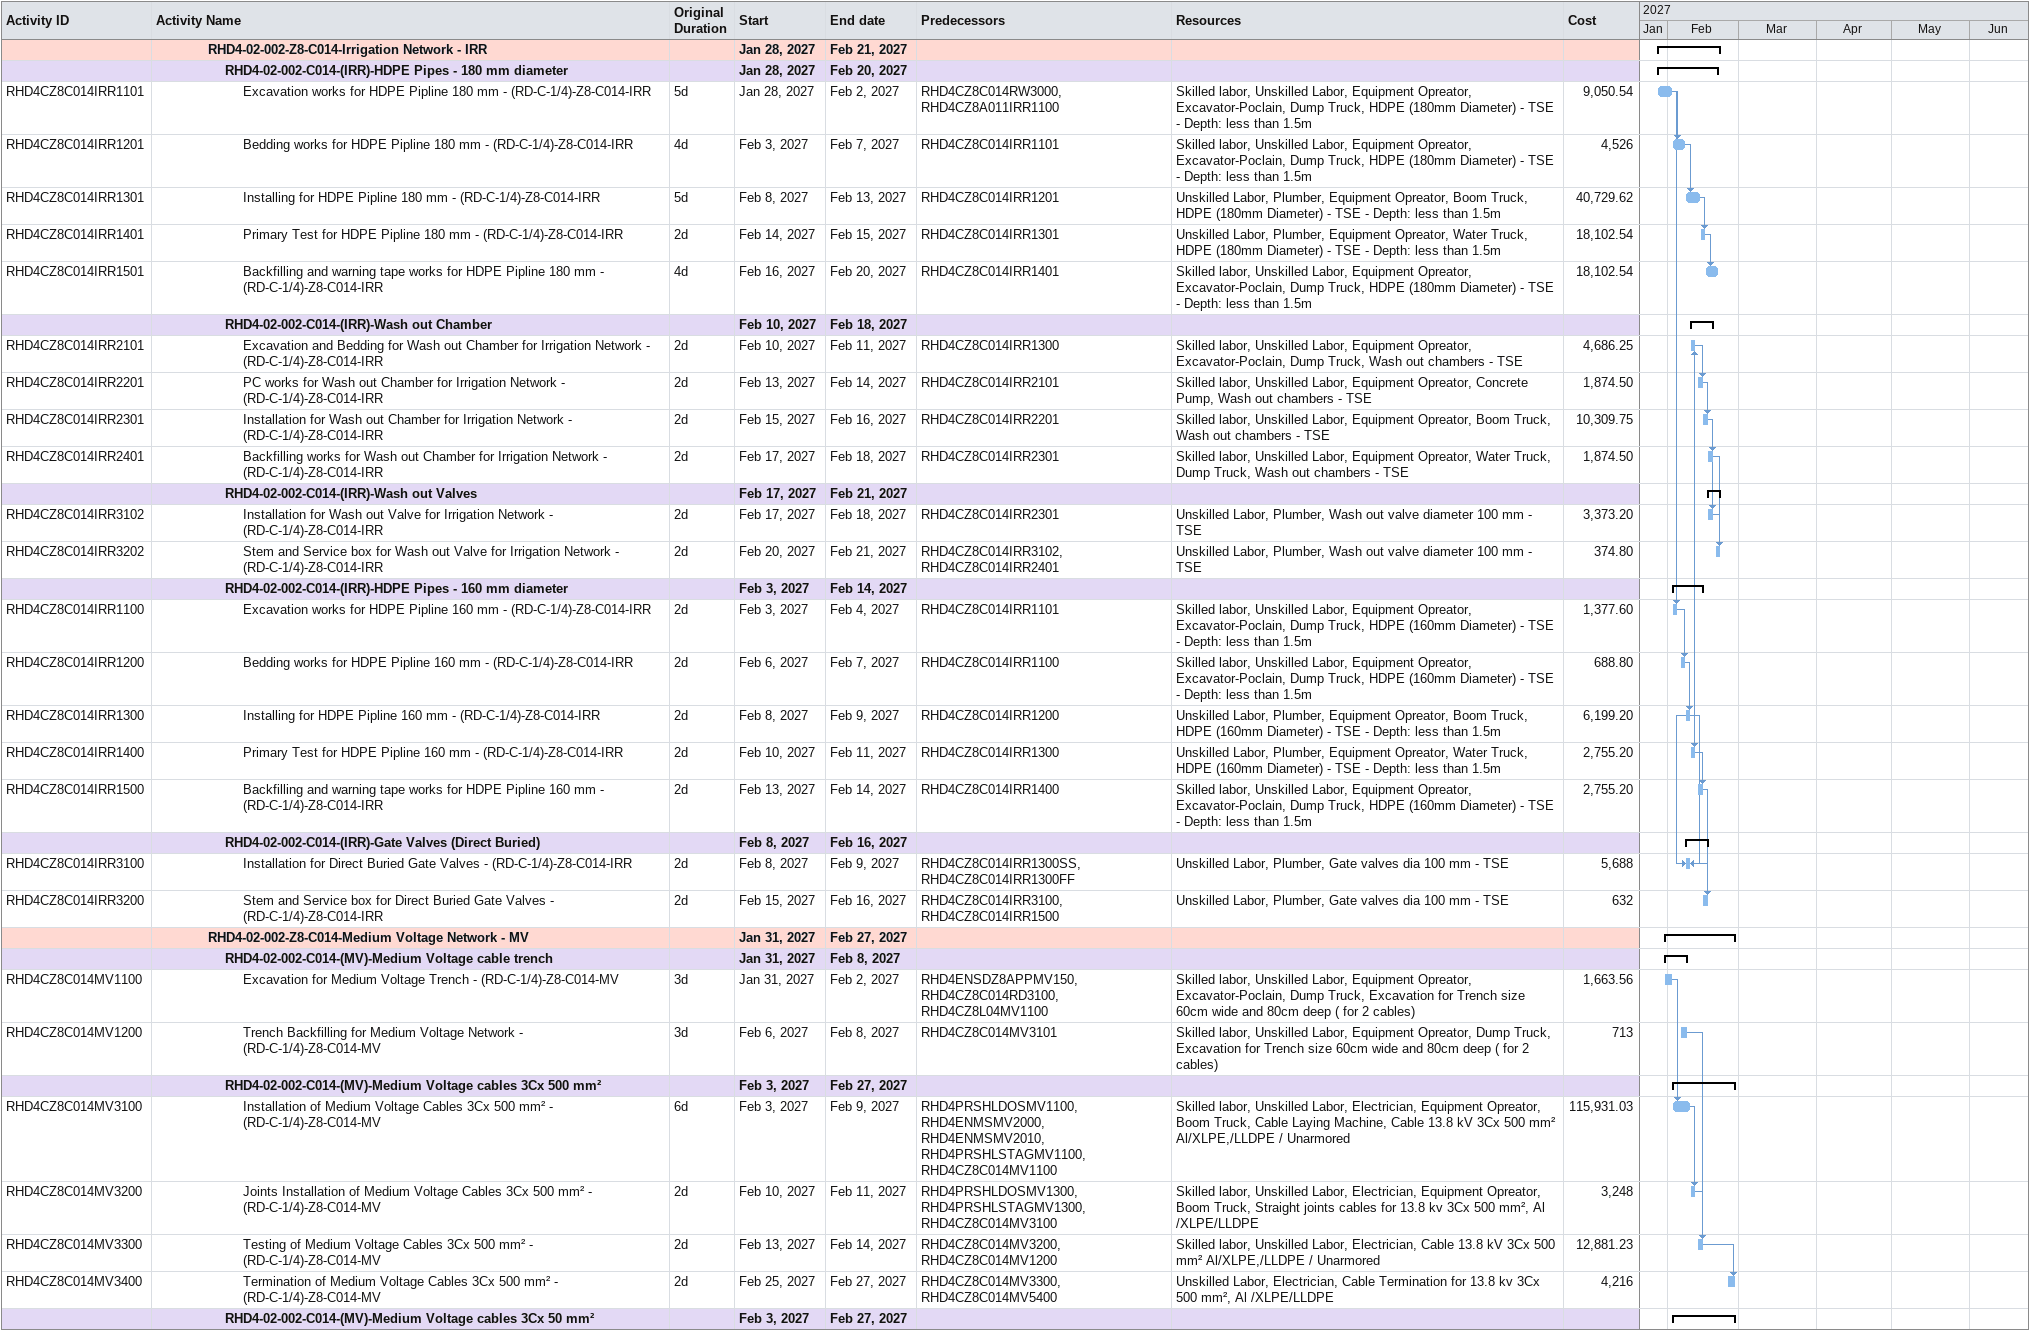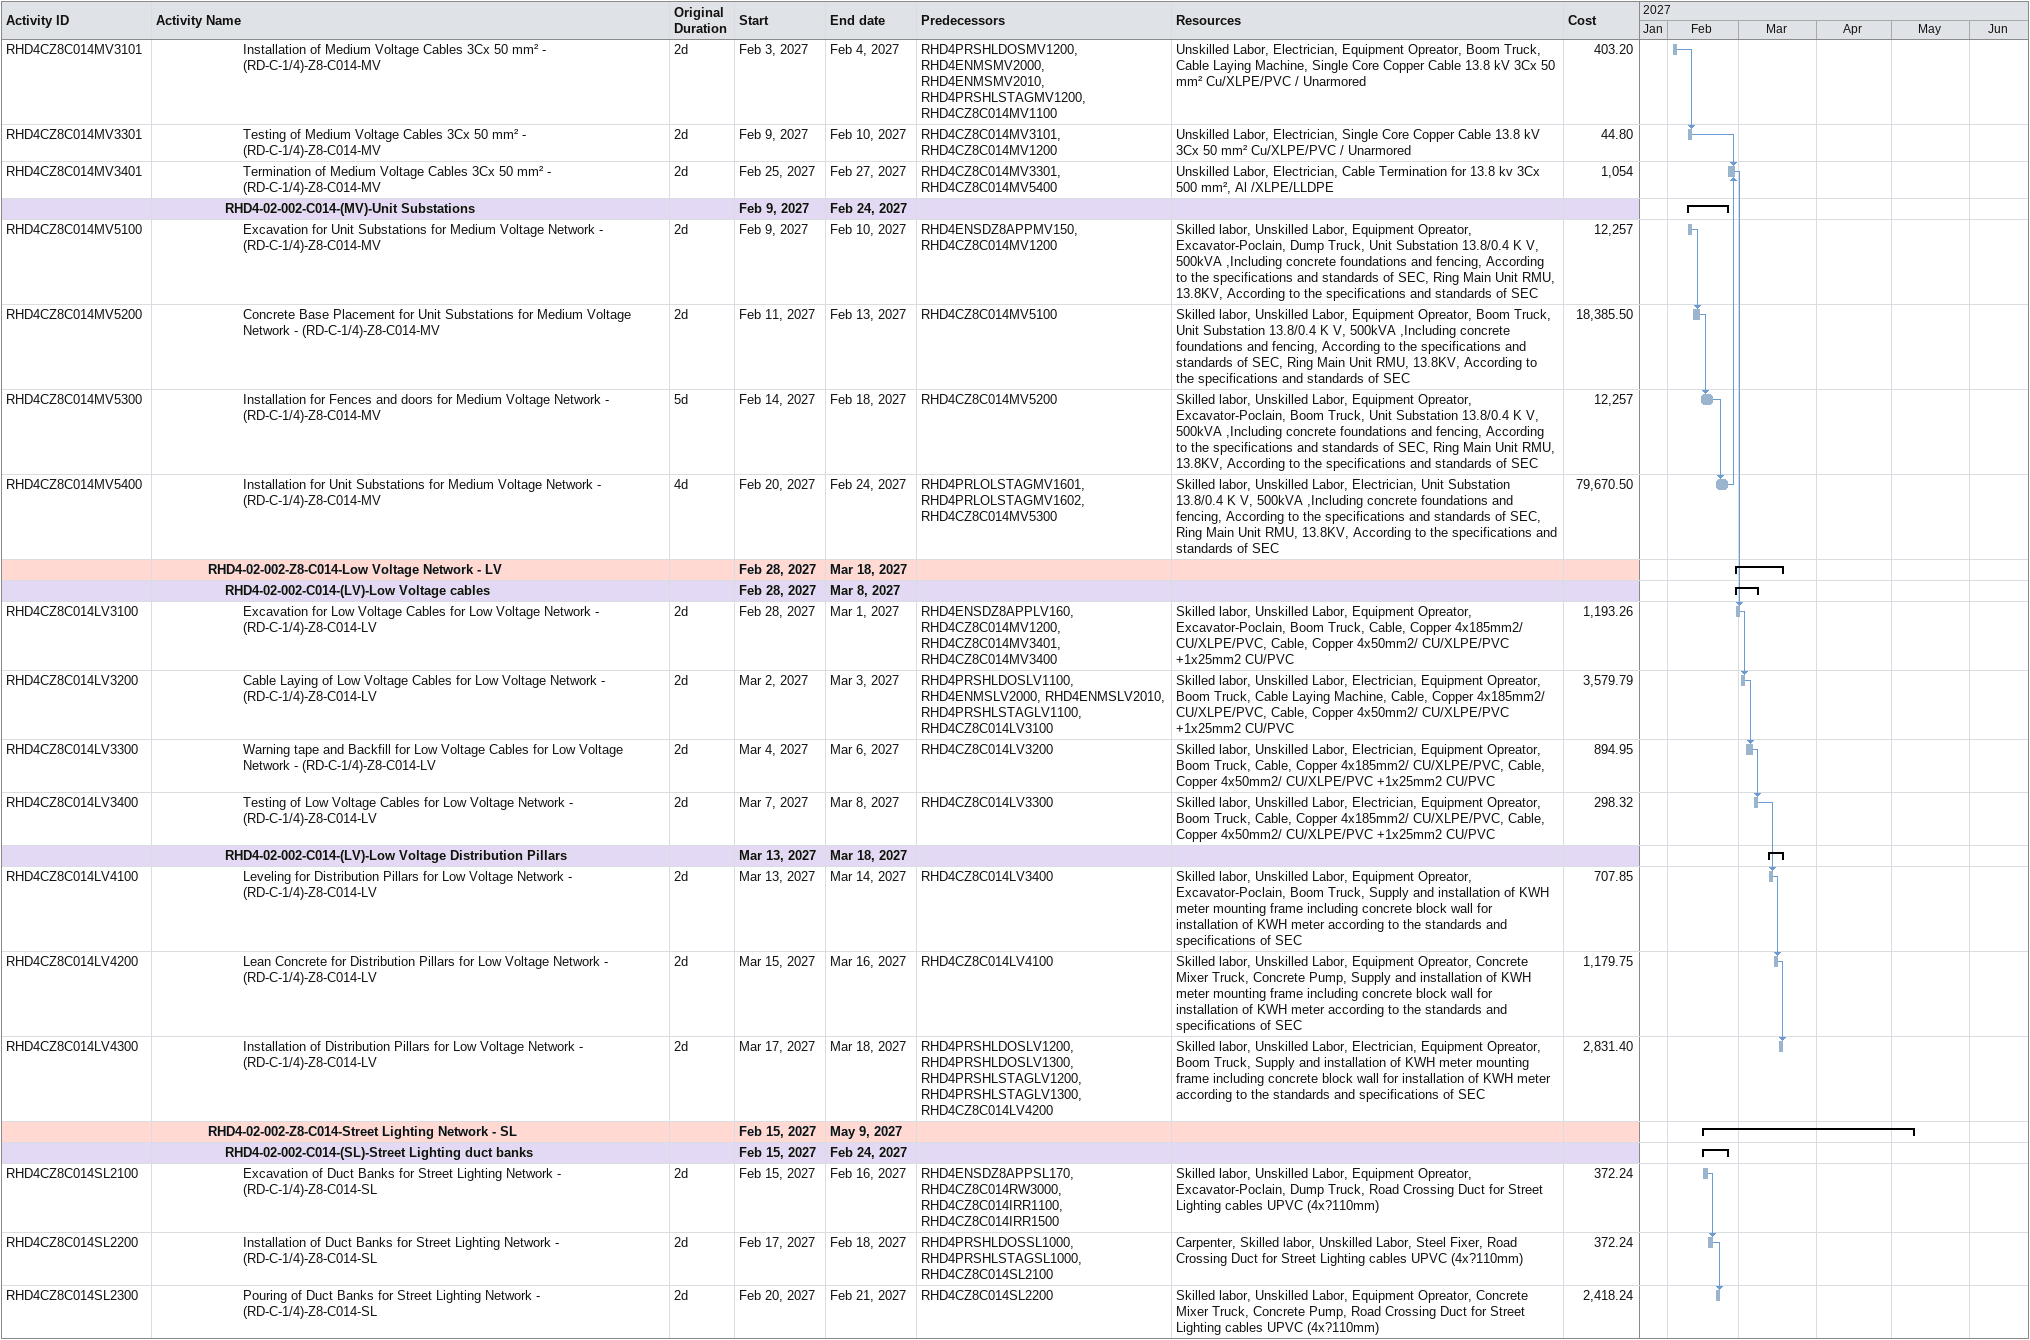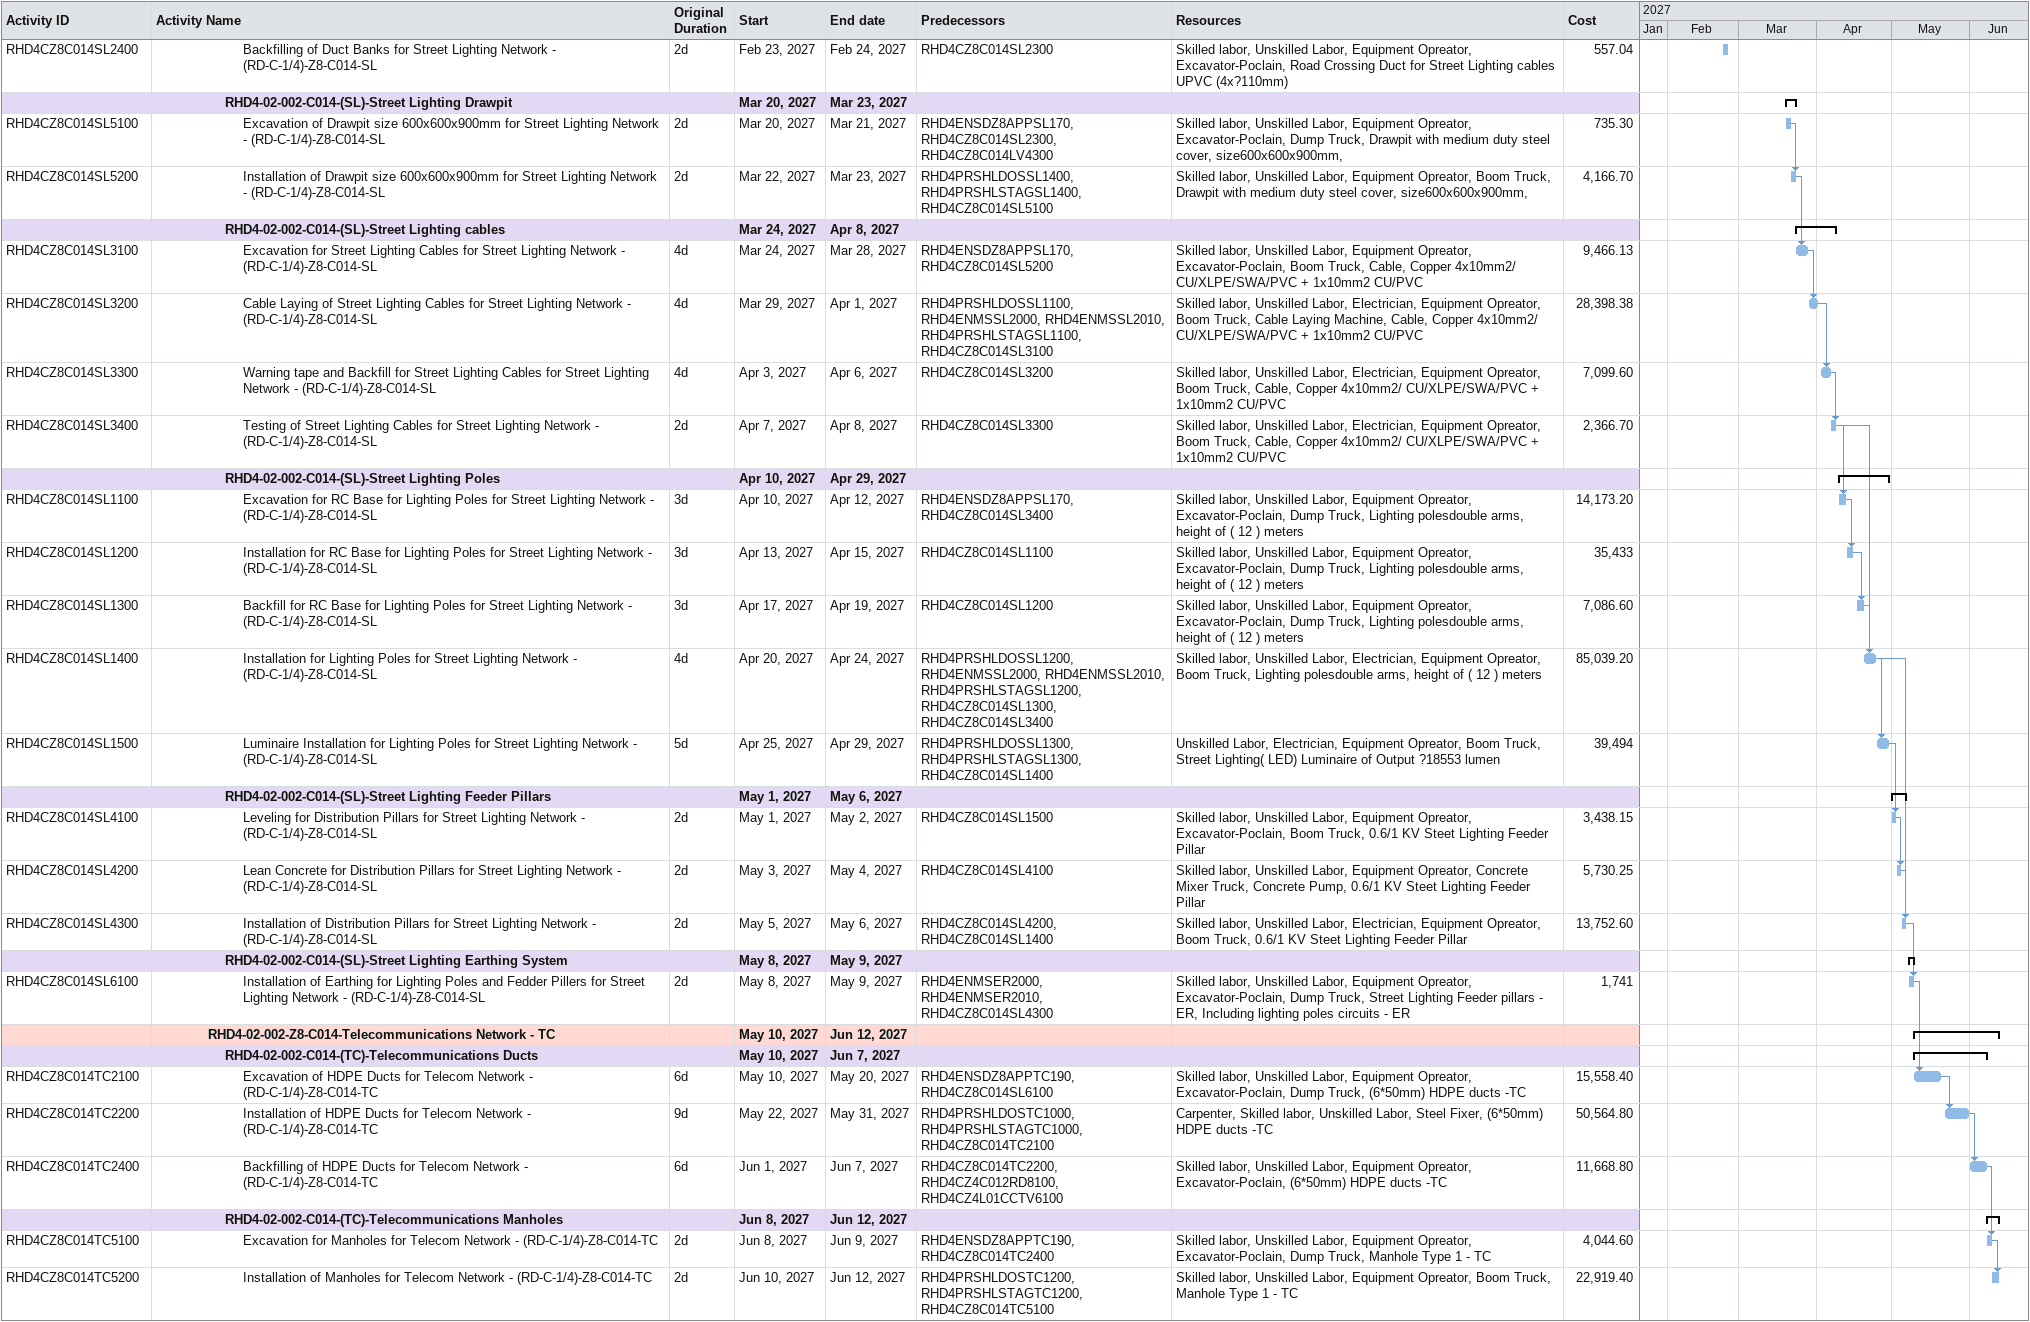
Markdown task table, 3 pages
| ID | Level | Task | Original duration | Start | Finish | Predecessors | Resources | Cost |
|---|---|---|---|---|---|---|---|---|
|  | 4 | **RHD4-02-002-Z8-C014-Irrigation Network - IRR** |  | 2027-01-28 | 2027-02-21 |  |  |  |
|  | 5 | **RHD4-02-002-C014-(IRR)-HDPE Pipes - 180 mm diameter** |  | 2027-01-28 | 2027-02-20 |  |  |  |
| RHD4CZ8C014IRR1101 | 6 | Excavation works for HDPE Pipline 180 mm - (RD-C-1/4)-Z8-C014-IRR | 5d | 2027-01-28 | 2027-02-02 | RHD4CZ8C014RW3000, RHD4CZ8A011IRR1100 | Skilled labor, Unskilled Labor, Equipment Opreator, Excavator-Poclain, Dump Truck, HDPE (180mm Diameter) - TSE - Depth: less than 1.5m | 9050.54 |
| RHD4CZ8C014IRR1201 | 6 | Bedding works for HDPE Pipline 180 mm - (RD-C-1/4)-Z8-C014-IRR | 4d | 2027-02-03 | 2027-02-07 | RHD4CZ8C014IRR1101 | Skilled labor, Unskilled Labor, Equipment Opreator, Excavator-Poclain, Dump Truck, HDPE (180mm Diameter) - TSE - Depth: less than 1.5m | 4526 |
| RHD4CZ8C014IRR1301 | 6 | Installing for HDPE Pipline 180 mm - (RD-C-1/4)-Z8-C014-IRR | 5d | 2027-02-08 | 2027-02-13 | RHD4CZ8C014IRR1201 | Unskilled Labor, Plumber, Equipment Opreator, Boom Truck, HDPE (180mm Diameter) - TSE - Depth: less than 1.5m | 40729.62 |
| RHD4CZ8C014IRR1401 | 6 | Primary Test for HDPE Pipline 180 mm - (RD-C-1/4)-Z8-C014-IRR | 2d | 2027-02-14 | 2027-02-15 | RHD4CZ8C014IRR1301 | Unskilled Labor, Plumber, Equipment Opreator, Water Truck, HDPE (180mm Diameter) - TSE - Depth: less than 1.5m | 18102.54 |
| RHD4CZ8C014IRR1501 | 6 | Backfilling and warning tape works for HDPE Pipline 180 mm - (RD-C-1/4)-Z8-C014-IRR | 4d | 2027-02-16 | 2027-02-20 | RHD4CZ8C014IRR1401 | Skilled labor, Unskilled Labor, Equipment Opreator, Excavator-Poclain, Dump Truck, HDPE (180mm Diameter) - TSE - Depth: less than 1.5m | 18102.54 |
|  | 5 | **RHD4-02-002-C014-(IRR)-Wash out Chamber** |  | 2027-02-10 | 2027-02-18 |  |  |  |
| RHD4CZ8C014IRR2101 | 6 | Excavation and Bedding for Wash out Chamber for Irrigation Network - (RD-C-1/4)-Z8-C014-IRR | 2d | 2027-02-10 | 2027-02-11 | RHD4CZ8C014IRR1300 | Skilled labor, Unskilled Labor, Equipment Opreator, Excavator-Poclain, Dump Truck, Wash out chambers - TSE | 4686.25 |
| RHD4CZ8C014IRR2201 | 6 | PC works for Wash out Chamber for Irrigation Network - (RD-C-1/4)-Z8-C014-IRR | 2d | 2027-02-13 | 2027-02-14 | RHD4CZ8C014IRR2101 | Skilled labor, Unskilled Labor, Equipment Opreator, Concrete Pump, Wash out chambers - TSE | 1874.50 |
| RHD4CZ8C014IRR2301 | 6 | Installation for Wash out Chamber for Irrigation Network - (RD-C-1/4)-Z8-C014-IRR | 2d | 2027-02-15 | 2027-02-16 | RHD4CZ8C014IRR2201 | Skilled labor, Unskilled Labor, Equipment Opreator, Boom Truck, Wash out chambers - TSE | 10309.75 |
| RHD4CZ8C014IRR2401 | 6 | Backfilling works for Wash out Chamber for Irrigation Network - (RD-C-1/4)-Z8-C014-IRR | 2d | 2027-02-17 | 2027-02-18 | RHD4CZ8C014IRR2301 | Skilled labor, Unskilled Labor, Equipment Opreator, Water Truck, Dump Truck, Wash out chambers - TSE | 1874.50 |
|  | 5 | **RHD4-02-002-C014-(IRR)-Wash out Valves** |  | 2027-02-17 | 2027-02-21 |  |  |  |
| RHD4CZ8C014IRR3102 | 6 | Installation for Wash out Valve for Irrigation Network - (RD-C-1/4)-Z8-C014-IRR | 2d | 2027-02-17 | 2027-02-18 | RHD4CZ8C014IRR2301 | Unskilled Labor, Plumber, Wash out valve diameter 100 mm - TSE | 3373.20 |
| RHD4CZ8C014IRR3202 | 6 | Stem and Service box for Wash out Valve for Irrigation Network - (RD-C-1/4)-Z8-C014-IRR | 2d | 2027-02-20 | 2027-02-21 | RHD4CZ8C014IRR3102, RHD4CZ8C014IRR2401 | Unskilled Labor, Plumber, Wash out valve diameter 100 mm - TSE | 374.80 |
|  | 5 | **RHD4-02-002-C014-(IRR)-HDPE Pipes - 160 mm diameter** |  | 2027-02-03 | 2027-02-14 |  |  |  |
| RHD4CZ8C014IRR1100 | 6 | Excavation works for HDPE Pipline 160 mm - (RD-C-1/4)-Z8-C014-IRR | 2d | 2027-02-03 | 2027-02-04 | RHD4CZ8C014IRR1101 | Skilled labor, Unskilled Labor, Equipment Opreator, Excavator-Poclain, Dump Truck, HDPE (160mm Diameter) - TSE - Depth: less than 1.5m | 1377.60 |
| RHD4CZ8C014IRR1200 | 6 | Bedding works for HDPE Pipline 160 mm - (RD-C-1/4)-Z8-C014-IRR | 2d | 2027-02-06 | 2027-02-07 | RHD4CZ8C014IRR1100 | Skilled labor, Unskilled Labor, Equipment Opreator, Excavator-Poclain, Dump Truck, HDPE (160mm Diameter) - TSE - Depth: less than 1.5m | 688.80 |
| RHD4CZ8C014IRR1300 | 6 | Installing for HDPE Pipline 160 mm - (RD-C-1/4)-Z8-C014-IRR | 2d | 2027-02-08 | 2027-02-09 | RHD4CZ8C014IRR1200 | Unskilled Labor, Plumber, Equipment Opreator, Boom Truck, HDPE (160mm Diameter) - TSE - Depth: less than 1.5m | 6199.20 |
| RHD4CZ8C014IRR1400 | 6 | Primary Test for HDPE Pipline 160 mm - (RD-C-1/4)-Z8-C014-IRR | 2d | 2027-02-10 | 2027-02-11 | RHD4CZ8C014IRR1300 | Unskilled Labor, Plumber, Equipment Opreator, Water Truck, HDPE (160mm Diameter) - TSE - Depth: less than 1.5m | 2755.20 |
| RHD4CZ8C014IRR1500 | 6 | Backfilling and warning tape works for HDPE Pipline 160 mm - (RD-C-1/4)-Z8-C014-IRR | 2d | 2027-02-13 | 2027-02-14 | RHD4CZ8C014IRR1400 | Skilled labor, Unskilled Labor, Equipment Opreator, Excavator-Poclain, Dump Truck, HDPE (160mm Diameter) - TSE - Depth: less than 1.5m | 2755.20 |
|  | 5 | **RHD4-02-002-C014-(IRR)-Gate Valves (Direct Buried)** |  | 2027-02-08 | 2027-02-16 |  |  |  |
| RHD4CZ8C014IRR3100 | 6 | Installation for Direct Buried Gate Valves - (RD-C-1/4)-Z8-C014-IRR | 2d | 2027-02-08 | 2027-02-09 | RHD4CZ8C014IRR1300SS, RHD4CZ8C014IRR1300FF | Unskilled Labor, Plumber, Gate valves dia 100 mm - TSE | 5688 |
| RHD4CZ8C014IRR3200 | 6 | Stem and Service box for Direct Buried Gate Valves - (RD-C-1/4)-Z8-C014-IRR | 2d | 2027-02-15 | 2027-02-16 | RHD4CZ8C014IRR3100, RHD4CZ8C014IRR1500 | Unskilled Labor, Plumber, Gate valves dia 100 mm - TSE | 632 |
|  | 4 | **RHD4-02-002-Z8-C014-Medium Voltage Network - MV** |  | 2027-01-31 | 2027-02-27 |  |  |  |
|  | 5 | **RHD4-02-002-C014-(MV)-Medium Voltage cable trench** |  | 2027-01-31 | 2027-02-08 |  |  |  |
| RHD4CZ8C014MV1100 | 6 | Excavation for Medium Voltage Trench - (RD-C-1/4)-Z8-C014-MV | 3d | 2027-01-31 | 2027-02-02 | RHD4ENSDZ8APPMV150, RHD4CZ8C014RD3100, RHD4CZ8L04MV1100 | Skilled labor, Unskilled Labor, Equipment Opreator, Excavator-Poclain, Dump Truck, Excavation for Trench size 60cm wide and 80cm deep ( for 2 cables) | 1663.56 |
| RHD4CZ8C014MV1200 | 6 | Trench Backfilling for Medium Voltage Network - (RD-C-1/4)-Z8-C014-MV | 3d | 2027-02-06 | 2027-02-08 | RHD4CZ8C014MV3101 | Skilled labor, Unskilled Labor, Equipment Opreator, Dump Truck, Excavation for Trench size 60cm wide and 80cm deep ( for 2 cables) | 713 |
|  | 5 | **RHD4-02-002-C014-(MV)-Medium Voltage cables 3Cx 500 mm²** |  | 2027-02-03 | 2027-02-27 |  |  |  |
| RHD4CZ8C014MV3100 | 6 | Installation of Medium Voltage Cables 3Cx 500 mm² - (RD-C-1/4)-Z8-C014-MV | 6d | 2027-02-03 | 2027-02-09 | RHD4PRSHLDOSMV1100, RHD4ENMSMV2000, RHD4ENMSMV2010, RHD4PRSHLSTAGMV1100, RHD4CZ8C014MV1100 | Skilled labor, Unskilled Labor, Electrician, Equipment Opreator, Boom Truck, Cable Laying Machine, Cable 13.8 kV 3Cx 500 mm² Al/XLPE,/LLDPE / Unarmored | 115931.03 |
| RHD4CZ8C014MV3200 | 6 | Joints Installation of Medium Voltage Cables 3Cx 500 mm² - (RD-C-1/4)-Z8-C014-MV | 2d | 2027-02-10 | 2027-02-11 | RHD4PRSHLDOSMV1300, RHD4PRSHLSTAGMV1300, RHD4CZ8C014MV3100 | Skilled labor, Unskilled Labor, Electrician, Equipment Opreator, Boom Truck, Straight joints cables for 13.8 kv 3Cx 500 mm², Al /XLPE/LLDPE | 3248 |
| RHD4CZ8C014MV3300 | 6 | Testing of Medium Voltage Cables 3Cx 500 mm² - (RD-C-1/4)-Z8-C014-MV | 2d | 2027-02-13 | 2027-02-14 | RHD4CZ8C014MV3200, RHD4CZ8C014MV1200 | Skilled labor, Unskilled Labor, Electrician, Cable 13.8 kV 3Cx 500 mm² Al/XLPE,/LLDPE / Unarmored | 12881.23 |
| RHD4CZ8C014MV3400 | 6 | Termination of Medium Voltage Cables 3Cx 500 mm² - (RD-C-1/4)-Z8-C014-MV | 2d | 2027-02-25 | 2027-02-27 | RHD4CZ8C014MV3300, RHD4CZ8C014MV5400 | Unskilled Labor, Electrician, Cable Termination for 13.8 kv 3Cx 500 mm², Al /XLPE/LLDPE | 4216 |
|  | 5 | **RHD4-02-002-C014-(MV)-Medium Voltage cables 3Cx 50 mm²** |  | 2027-02-03 | 2027-02-27 |  |  |  |
| RHD4CZ8C014MV3101 | 6 | Installation of Medium Voltage Cables 3Cx 50 mm² - (RD-C-1/4)-Z8-C014-MV | 2d | 2027-02-03 | 2027-02-04 | RHD4PRSHLDOSMV1200, RHD4ENMSMV2000, RHD4ENMSMV2010, RHD4PRSHLSTAGMV1200, RHD4CZ8C014MV1100 | Unskilled Labor, Electrician, Equipment Opreator, Boom Truck, Cable Laying Machine, Single Core Copper Cable 13.8 kV 3Cx 50 mm² Cu/XLPE/PVC / Unarmored | 403.20 |
| RHD4CZ8C014MV3301 | 6 | Testing of Medium Voltage Cables 3Cx 50 mm² - (RD-C-1/4)-Z8-C014-MV | 2d | 2027-02-09 | 2027-02-10 | RHD4CZ8C014MV3101, RHD4CZ8C014MV1200 | Unskilled Labor, Electrician, Single Core Copper Cable 13.8 kV 3Cx 50 mm² Cu/XLPE/PVC / Unarmored | 44.80 |
| RHD4CZ8C014MV3401 | 6 | Termination of Medium Voltage Cables 3Cx 50 mm² - (RD-C-1/4)-Z8-C014-MV | 2d | 2027-02-25 | 2027-02-27 | RHD4CZ8C014MV3301, RHD4CZ8C014MV5400 | Unskilled Labor, Electrician, Cable Termination for 13.8 kv 3Cx 500 mm², Al /XLPE/LLDPE | 1054 |
|  | 5 | **RHD4-02-002-C014-(MV)-Unit Substations** |  | 2027-02-09 | 2027-02-24 |  |  |  |
| RHD4CZ8C014MV5100 | 6 | Excavation for Unit Substations for Medium Voltage Network - (RD-C-1/4)-Z8-C014-MV | 2d | 2027-02-09 | 2027-02-10 | RHD4ENSDZ8APPMV150, RHD4CZ8C014MV1200 | Skilled labor, Unskilled Labor, Equipment Opreator, Excavator-Poclain, Dump Truck, Unit Substation 13.8/0.4 K V, 500kVA ,Including concrete foundations and fencing, According to the specifications and standards of SEC, Ring Main Unit RMU, 13.8KV, According to the specifications and standards of SEC | 12257 |
| RHD4CZ8C014MV5200 | 6 | Concrete Base Placement for Unit Substations for Medium Voltage Network - (RD-C-1/4)-Z8-C014-MV | 2d | 2027-02-11 | 2027-02-13 | RHD4CZ8C014MV5100 | Skilled labor, Unskilled Labor, Equipment Opreator, Boom Truck, Unit Substation 13.8/0.4 K V, 500kVA ,Including concrete foundations and fencing, According to the specifications and standards of SEC, Ring Main Unit RMU, 13.8KV, According to the specifications and standards of SEC | 18385.50 |
| RHD4CZ8C014MV5300 | 6 | Installation for Fences and doors for Medium Voltage Network - (RD-C-1/4)-Z8-C014-MV | 5d | 2027-02-14 | 2027-02-18 | RHD4CZ8C014MV5200 | Skilled labor, Unskilled Labor, Equipment Opreator, Excavator-Poclain, Boom Truck, Unit Substation 13.8/0.4 K V, 500kVA ,Including concrete foundations and fencing, According to the specifications and standards of SEC, Ring Main Unit RMU, 13.8KV, According to the specifications and standards of SEC | 12257 |
| RHD4CZ8C014MV5400 | 6 | Installation for Unit Substations for Medium Voltage Network - (RD-C-1/4)-Z8-C014-MV | 4d | 2027-02-20 | 2027-02-24 | RHD4PRLOLSTAGMV1601, RHD4PRLOLSTAGMV1602, RHD4CZ8C014MV5300 | Skilled labor, Unskilled Labor, Electrician, Unit Substation 13.8/0.4 K V, 500kVA ,Including concrete foundations and fencing, According to the specifications and standards of SEC, Ring Main Unit RMU, 13.8KV, According to the specifications and standards of SEC | 79670.50 |
|  | 4 | **RHD4-02-002-Z8-C014-Low Voltage Network - LV** |  | 2027-02-28 | 2027-03-18 |  |  |  |
|  | 5 | **RHD4-02-002-C014-(LV)-Low Voltage cables** |  | 2027-02-28 | 2027-03-08 |  |  |  |
| RHD4CZ8C014LV3100 | 6 | Excavation for Low Voltage Cables for Low Voltage Network - (RD-C-1/4)-Z8-C014-LV | 2d | 2027-02-28 | 2027-03-01 | RHD4ENSDZ8APPLV160, RHD4CZ8C014MV1200, RHD4CZ8C014MV3401, RHD4CZ8C014MV3400 | Skilled labor, Unskilled Labor, Equipment Opreator, Excavator-Poclain, Boom Truck, Cable, Copper 4x185mm2/ CU/XLPE/PVC, Cable, Copper 4x50mm2/ CU/XLPE/PVC +1x25mm2 CU/PVC | 1193.26 |
| RHD4CZ8C014LV3200 | 6 | Cable Laying of Low Voltage Cables for Low Voltage Network - (RD-C-1/4)-Z8-C014-LV | 2d | 2027-03-02 | 2027-03-03 | RHD4PRSHLDOSLV1100, RHD4ENMSLV2000, RHD4ENMSLV2010, RHD4PRSHLSTAGLV1100, RHD4CZ8C014LV3100 | Skilled labor, Unskilled Labor, Electrician, Equipment Opreator, Boom Truck, Cable Laying Machine, Cable, Copper 4x185mm2/ CU/XLPE/PVC, Cable, Copper 4x50mm2/ CU/XLPE/PVC +1x25mm2 CU/PVC | 3579.79 |
| RHD4CZ8C014LV3300 | 6 | Warning tape and Backfill for Low Voltage Cables for Low Voltage Network - (RD-C-1/4)-Z8-C014-LV | 2d | 2027-03-04 | 2027-03-06 | RHD4CZ8C014LV3200 | Skilled labor, Unskilled Labor, Electrician, Equipment Opreator, Boom Truck, Cable, Copper 4x185mm2/ CU/XLPE/PVC, Cable, Copper 4x50mm2/ CU/XLPE/PVC +1x25mm2 CU/PVC | 894.95 |
| RHD4CZ8C014LV3400 | 6 | Testing of Low Voltage Cables for Low Voltage Network - (RD-C-1/4)-Z8-C014-LV | 2d | 2027-03-07 | 2027-03-08 | RHD4CZ8C014LV3300 | Skilled labor, Unskilled Labor, Electrician, Equipment Opreator, Boom Truck, Cable, Copper 4x185mm2/ CU/XLPE/PVC, Cable, Copper 4x50mm2/ CU/XLPE/PVC +1x25mm2 CU/PVC | 298.32 |
|  | 5 | **RHD4-02-002-C014-(LV)-Low Voltage Distribution Pillars** |  | 2027-03-13 | 2027-03-18 |  |  |  |
| RHD4CZ8C014LV4100 | 6 | Leveling for Distribution Pillars for Low Voltage Network - (RD-C-1/4)-Z8-C014-LV | 2d | 2027-03-13 | 2027-03-14 | RHD4CZ8C014LV3400 | Skilled labor, Unskilled Labor, Equipment Opreator, Excavator-Poclain, Boom Truck, Supply and installation of KWH meter mounting frame including concrete block wall for installation of KWH meter according to the standards and specifications of SEC | 707.85 |
| RHD4CZ8C014LV4200 | 6 | Lean Concrete for Distribution Pillars for Low Voltage Network - (RD-C-1/4)-Z8-C014-LV | 2d | 2027-03-15 | 2027-03-16 | RHD4CZ8C014LV4100 | Skilled labor, Unskilled Labor, Equipment Opreator, Concrete Mixer Truck, Concrete Pump, Supply and installation of KWH meter mounting frame including concrete block wall for installation of KWH meter according to the standards and specifications of SEC | 1179.75 |
| RHD4CZ8C014LV4300 | 6 | Installation of Distribution Pillars for Low Voltage Network - (RD-C-1/4)-Z8-C014-LV | 2d | 2027-03-17 | 2027-03-18 | RHD4PRSHLDOSLV1200, RHD4PRSHLDOSLV1300, RHD4PRSHLSTAGLV1200, RHD4PRSHLSTAGLV1300, RHD4CZ8C014LV4200 | Skilled labor, Unskilled Labor, Electrician, Equipment Opreator, Boom Truck, Supply and installation of KWH meter mounting frame including concrete block wall for installation of KWH meter according to the standards and specifications of SEC | 2831.40 |
|  | 4 | **RHD4-02-002-Z8-C014-Street Lighting Network - SL** |  | 2027-02-15 | 2027-05-09 |  |  |  |
|  | 5 | **RHD4-02-002-C014-(SL)-Street Lighting duct banks** |  | 2027-02-15 | 2027-02-24 |  |  |  |
| RHD4CZ8C014SL2100 | 6 | Excavation of Duct Banks for Street Lighting Network - (RD-C-1/4)-Z8-C014-SL | 2d | 2027-02-15 | 2027-02-16 | RHD4ENSDZ8APPSL170, RHD4CZ8C014RW3000, RHD4CZ8C014IRR1100, RHD4CZ8C014IRR1500 | Skilled labor, Unskilled Labor, Equipment Opreator, Excavator-Poclain, Dump Truck, Road Crossing Duct for Street Lighting cables UPVC (4x?110mm) | 372.24 |
| RHD4CZ8C014SL2200 | 6 | Installation of Duct Banks for Street Lighting Network - (RD-C-1/4)-Z8-C014-SL | 2d | 2027-02-17 | 2027-02-18 | RHD4PRSHLDOSSL1000, RHD4PRSHLSTAGSL1000, RHD4CZ8C014SL2100 | Carpenter, Skilled labor, Unskilled Labor, Steel Fixer, Road Crossing Duct for Street Lighting cables UPVC (4x?110mm) | 372.24 |
| RHD4CZ8C014SL2300 | 6 | Pouring of Duct Banks for Street Lighting Network - (RD-C-1/4)-Z8-C014-SL | 2d | 2027-02-20 | 2027-02-21 | RHD4CZ8C014SL2200 | Skilled labor, Unskilled Labor, Equipment Opreator, Concrete Mixer Truck, Concrete Pump, Road Crossing Duct for Street Lighting cables UPVC (4x?110mm) | 2418.24 |
| RHD4CZ8C014SL2400 | 6 | Backfilling of Duct Banks for Street Lighting Network - (RD-C-1/4)-Z8-C014-SL | 2d | 2027-02-23 | 2027-02-24 | RHD4CZ8C014SL2300 | Skilled labor, Unskilled Labor, Equipment Opreator, Excavator-Poclain, Road Crossing Duct for Street Lighting cables UPVC (4x?110mm) | 557.04 |
|  | 5 | **RHD4-02-002-C014-(SL)-Street Lighting Drawpit** |  | 2027-03-20 | 2027-03-23 |  |  |  |
| RHD4CZ8C014SL5100 | 6 | Excavation of Drawpit size 600x600x900mm for Street Lighting Network - (RD-C-1/4)-Z8-C014-SL | 2d | 2027-03-20 | 2027-03-21 | RHD4ENSDZ8APPSL170, RHD4CZ8C014SL2300, RHD4CZ8C014LV4300 | Skilled labor, Unskilled Labor, Equipment Opreator, Excavator-Poclain, Dump Truck, Drawpit with medium duty steel cover, size600x600x900mm, | 735.30 |
| RHD4CZ8C014SL5200 | 6 | Installation of Drawpit size 600x600x900mm for Street Lighting Network - (RD-C-1/4)-Z8-C014-SL | 2d | 2027-03-22 | 2027-03-23 | RHD4PRSHLDOSSL1400, RHD4PRSHLSTAGSL1400, RHD4CZ8C014SL5100 | Skilled labor, Unskilled Labor, Equipment Opreator, Boom Truck, Drawpit with medium duty steel cover, size600x600x900mm, | 4166.70 |
|  | 5 | **RHD4-02-002-C014-(SL)-Street Lighting cables** |  | 2027-03-24 | 2027-04-08 |  |  |  |
| RHD4CZ8C014SL3100 | 6 | Excavation for Street Lighting Cables for Street Lighting Network - (RD-C-1/4)-Z8-C014-SL | 4d | 2027-03-24 | 2027-03-28 | RHD4ENSDZ8APPSL170, RHD4CZ8C014SL5200 | Skilled labor, Unskilled Labor, Equipment Opreator, Excavator-Poclain, Boom Truck, Cable, Copper 4x10mm2/ CU/XLPE/SWA/PVC + 1x10mm2 CU/PVC | 9466.13 |
| RHD4CZ8C014SL3200 | 6 | Cable Laying of Street Lighting Cables for Street Lighting Network - (RD-C-1/4)-Z8-C014-SL | 4d | 2027-03-29 | 2027-04-01 | RHD4PRSHLDOSSL1100, RHD4ENMSSL2000, RHD4ENMSSL2010, RHD4PRSHLSTAGSL1100, RHD4CZ8C014SL3100 | Skilled labor, Unskilled Labor, Electrician, Equipment Opreator, Boom Truck, Cable Laying Machine, Cable, Copper 4x10mm2/ CU/XLPE/SWA/PVC + 1x10mm2 CU/PVC | 28398.38 |
| RHD4CZ8C014SL3300 | 6 | Warning tape and Backfill for Street Lighting Cables for Street Lighting Network - (RD-C-1/4)-Z8-C014-SL | 4d | 2027-04-03 | 2027-04-06 | RHD4CZ8C014SL3200 | Skilled labor, Unskilled Labor, Electrician, Equipment Opreator, Boom Truck, Cable, Copper 4x10mm2/ CU/XLPE/SWA/PVC + 1x10mm2 CU/PVC | 7099.60 |
| RHD4CZ8C014SL3400 | 6 | Testing of Street Lighting Cables for Street Lighting Network - (RD-C-1/4)-Z8-C014-SL | 2d | 2027-04-07 | 2027-04-08 | RHD4CZ8C014SL3300 | Skilled labor, Unskilled Labor, Electrician, Equipment Opreator, Boom Truck, Cable, Copper 4x10mm2/ CU/XLPE/SWA/PVC + 1x10mm2 CU/PVC | 2366.70 |
|  | 5 | **RHD4-02-002-C014-(SL)-Street Lighting Poles** |  | 2027-04-10 | 2027-04-29 |  |  |  |
| RHD4CZ8C014SL1100 | 6 | Excavation for RC Base for Lighting Poles for Street Lighting Network - (RD-C-1/4)-Z8-C014-SL | 3d | 2027-04-10 | 2027-04-12 | RHD4ENSDZ8APPSL170, RHD4CZ8C014SL3400 | Skilled labor, Unskilled Labor, Equipment Opreator, Excavator-Poclain, Dump Truck, Lighting polesdouble arms, height of ( 12 ) meters | 14173.20 |
| RHD4CZ8C014SL1200 | 6 | Installation for RC Base for Lighting Poles for Street Lighting Network - (RD-C-1/4)-Z8-C014-SL | 3d | 2027-04-13 | 2027-04-15 | RHD4CZ8C014SL1100 | Skilled labor, Unskilled Labor, Equipment Opreator, Excavator-Poclain, Dump Truck, Lighting polesdouble arms, height of ( 12 ) meters | 35433 |
| RHD4CZ8C014SL1300 | 6 | Backfill for RC Base for Lighting Poles for Street Lighting Network - (RD-C-1/4)-Z8-C014-SL | 3d | 2027-04-17 | 2027-04-19 | RHD4CZ8C014SL1200 | Skilled labor, Unskilled Labor, Equipment Opreator, Excavator-Poclain, Dump Truck, Lighting polesdouble arms, height of ( 12 ) meters | 7086.60 |
| RHD4CZ8C014SL1400 | 6 | Installation for Lighting Poles for Street Lighting Network - (RD-C-1/4)-Z8-C014-SL | 4d | 2027-04-20 | 2027-04-24 | RHD4PRSHLDOSSL1200, RHD4ENMSSL2000, RHD4ENMSSL2010, RHD4PRSHLSTAGSL1200, RHD4CZ8C014SL1300, RHD4CZ8C014SL3400 | Skilled labor, Unskilled Labor, Electrician, Equipment Opreator, Boom Truck, Lighting polesdouble arms, height of ( 12 ) meters | 85039.20 |
| RHD4CZ8C014SL1500 | 6 | Luminaire Installation for Lighting Poles for Street Lighting Network - (RD-C-1/4)-Z8-C014-SL | 5d | 2027-04-25 | 2027-04-29 | RHD4PRSHLDOSSL1300, RHD4PRSHLSTAGSL1300, RHD4CZ8C014SL1400 | Unskilled Labor, Electrician, Equipment Opreator, Boom Truck, Street Lighting( LED) Luminaire of Output ?18553 lumen | 39494 |
|  | 5 | **RHD4-02-002-C014-(SL)-Street Lighting Feeder Pillars** |  | 2027-05-01 | 2027-05-06 |  |  |  |
| RHD4CZ8C014SL4100 | 6 | Leveling for Distribution Pillars for Street Lighting Network - (RD-C-1/4)-Z8-C014-SL | 2d | 2027-05-01 | 2027-05-02 | RHD4CZ8C014SL1500 | Skilled labor, Unskilled Labor, Equipment Opreator, Excavator-Poclain, Boom Truck, 0.6/1 KV Steet Lighting Feeder Pillar | 3438.15 |
| RHD4CZ8C014SL4200 | 6 | Lean Concrete for Distribution Pillars for Street Lighting Network - (RD-C-1/4)-Z8-C014-SL | 2d | 2027-05-03 | 2027-05-04 | RHD4CZ8C014SL4100 | Skilled labor, Unskilled Labor, Equipment Opreator, Concrete Mixer Truck, Concrete Pump, 0.6/1 KV Steet Lighting Feeder Pillar | 5730.25 |
| RHD4CZ8C014SL4300 | 6 | Installation of Distribution Pillars for Street Lighting Network - (RD-C-1/4)-Z8-C014-SL | 2d | 2027-05-05 | 2027-05-06 | RHD4CZ8C014SL4200, RHD4CZ8C014SL1400 | Skilled labor, Unskilled Labor, Electrician, Equipment Opreator, Boom Truck, 0.6/1 KV Steet Lighting Feeder Pillar | 13752.60 |
|  | 5 | **RHD4-02-002-C014-(SL)-Street Lighting Earthing System** |  | 2027-05-08 | 2027-05-09 |  |  |  |
| RHD4CZ8C014SL6100 | 6 | Installation of Earthing for Lighting Poles and Fedder Pillers for Street Lighting Network - (RD-C-1/4)-Z8-C014-SL | 2d | 2027-05-08 | 2027-05-09 | RHD4ENMSER2000, RHD4ENMSER2010, RHD4CZ8C014SL4300 | Skilled labor, Unskilled Labor, Equipment Opreator, Excavator-Poclain, Dump Truck, Street Lighting Feeder pillars - ER, Including lighting poles circuits - ER | 1741 |
|  | 4 | **RHD4-02-002-Z8-C014-Telecommunications Network - TC** |  | 2027-05-10 | 2027-06-12 |  |  |  |
|  | 5 | **RHD4-02-002-C014-(TC)-Telecommunications Ducts** |  | 2027-05-10 | 2027-06-07 |  |  |  |
| RHD4CZ8C014TC2100 | 6 | Excavation of HDPE Ducts for Telecom Network - (RD-C-1/4)-Z8-C014-TC | 6d | 2027-05-10 | 2027-05-20 | RHD4ENSDZ8APPTC190, RHD4CZ8C014SL6100 | Skilled labor, Unskilled Labor, Equipment Opreator, Excavator-Poclain, Dump Truck, (6*50mm) HDPE ducts -TC | 15558.40 |
| RHD4CZ8C014TC2200 | 6 | Installation of HDPE Ducts for Telecom Network - (RD-C-1/4)-Z8-C014-TC | 9d | 2027-05-22 | 2027-05-31 | RHD4PRSHLDOSTC1000, RHD4PRSHLSTAGTC1000, RHD4CZ8C014TC2100 | Carpenter, Skilled labor, Unskilled Labor, Steel Fixer, (6*50mm) HDPE ducts -TC | 50564.80 |
| RHD4CZ8C014TC2400 | 6 | Backfilling of HDPE Ducts for Telecom Network - (RD-C-1/4)-Z8-C014-TC | 6d | 2027-06-01 | 2027-06-07 | RHD4CZ8C014TC2200, RHD4CZ4C012RD8100, RHD4CZ4L01CCTV6100 | Skilled labor, Unskilled Labor, Equipment Opreator, Excavator-Poclain, (6*50mm) HDPE ducts -TC | 11668.80 |
|  | 5 | **RHD4-02-002-C014-(TC)-Telecommunications Manholes** |  | 2027-06-08 | 2027-06-12 |  |  |  |
| RHD4CZ8C014TC5100 | 6 | Excavation for Manholes for Telecom Network - (RD-C-1/4)-Z8-C014-TC | 2d | 2027-06-08 | 2027-06-09 | RHD4ENSDZ8APPTC190, RHD4CZ8C014TC2400 | Skilled labor, Unskilled Labor, Equipment Opreator, Excavator-Poclain, Dump Truck, Manhole Type 1 - TC | 4044.60 |
| RHD4CZ8C014TC5200 | 6 | Installation of Manholes for Telecom Network - (RD-C-1/4)-Z8-C014-TC | 2d | 2027-06-10 | 2027-06-12 | RHD4PRSHLDOSTC1200, RHD4PRSHLSTAGTC1200, RHD4CZ8C014TC5100 | Skilled labor, Unskilled Labor, Equipment Opreator, Boom Truck, Manhole Type 1 - TC | 22919.40 |
